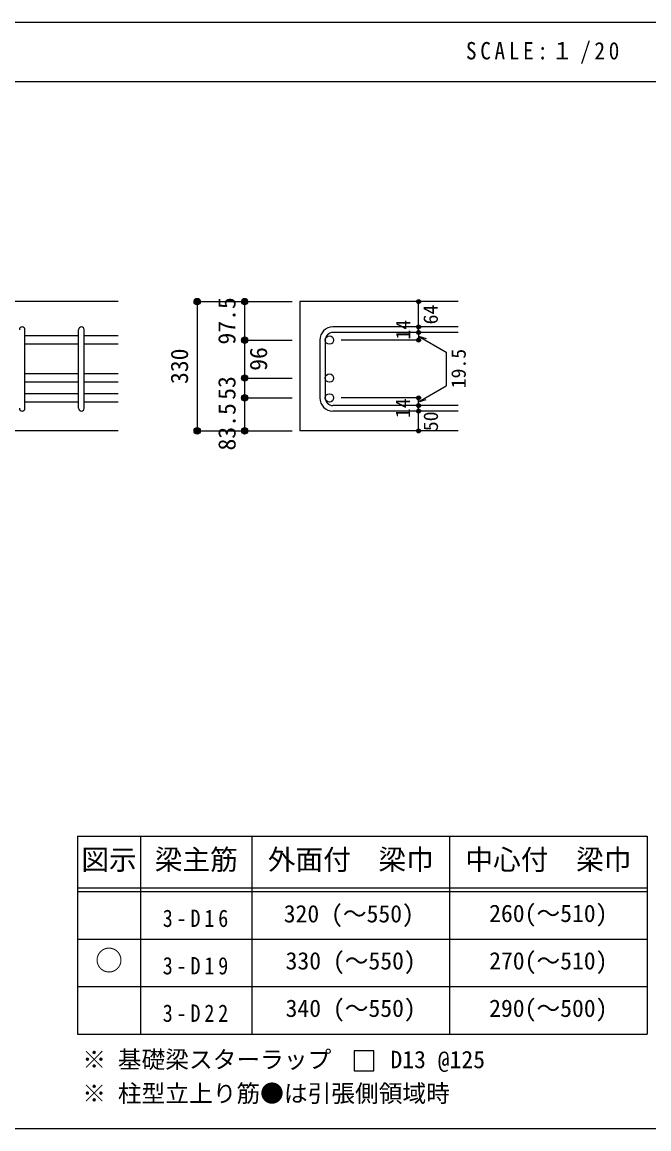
# Model space of a CAD drawing. Units: millimetres at full size, sheet at 1:20; details may follow other scales. Extents: x -3982 to 3969, y -2797 to 2801.
# Drawn here: x 825 to 2411, y 2 to 2801 of the extents above; entities that cross this region are included whole.
import ezdxf
from ezdxf.enums import TextEntityAlignment as Align

# ---------------------------------------------------------------- set-up
doc = ezdxf.new("R2010")
doc.units = ezdxf.units.MM
doc.header["$LTSCALE"] = 20
doc.header["$PDMODE"] = 32
doc.header["$PDSIZE"] = 10
for name, color, linetype in [('6-1_躯体線', 2, 'Continuous'), ('6-5_梁主筋', 7, 'Continuous'), ('6-6_S.T.P.', 7, 'Continuous'), ('6-7_文字', 7, 'Continuous'), ('6-D_寸法', 4, 'Continuous'), ('6-E_枠', 7, 'Continuous'), ('F-0_枠', 6, 'Continuous')]:
    doc.layers.add(name, color=color, linetype=linetype)
doc.styles.add('ＭＳ ゴシック', font='')
doc.styles.get('ＭＳ ゴシック').set_extended_font_data('MS Gothic')

msp = doc.modelspace()

# ---------------------------------------------------------------- linework, layer by layer
at = {"layer": '6-1_躯体線'}
for p, q in [((1068.29, 2094.12), (68.29, 2094.12)), ((1928.29, 2094.12), (1528.29, 2094.12)), ((1528.29, 2094.12), (1528.29, 1767.12)), ((1068.29, 1767.12), (668.29, 1767.12)), ((1928.29, 1767.12), (1528.29, 1767.12))]:
    msp.add_line(p, q, dxfattribs=at)
at = {"layer": '6-5_梁主筋'}
for p, q in [((968.29, 2007.05), (832.29, 2007.05)), ((1068.29, 2007.05), (982.29, 2007.05)), ((968.29, 1986.05), (832.29, 1986.05)), ((1068.29, 1986.05), (982.29, 1986.05)), ((968.29, 1911.12), (832.29, 1911.12)), ((1068.29, 1911.12), (982.29, 1911.12)), ((968.29, 1890.12), (832.29, 1890.12)), ((1068.29, 1890.12), (982.29, 1890.12)), ((968.29, 1861.12), (832.29, 1861.12)), ((1068.29, 1861.12), (982.29, 1861.12)), ((968.29, 1840.12), (832.29, 1840.12)), ((1068.29, 1840.12), (982.29, 1840.12))]:
    msp.add_line(p, q, dxfattribs=at)
at = {"layer": '6-5_梁主筋', "color": 3}
for centre in [(1602.79, 1996.55), (1602.79, 1900.62), (1602.79, 1850.62)]:
    msp.add_circle(centre, 10.5, dxfattribs=at)
at = {"layer": '6-6_S.T.P.'}
for p, q in [((832.29, 1824.12), (832.29, 2022.66)), ((968.29, 1824.12), (968.29, 2022.66)), ((982.29, 1824.12), (982.29, 2022.66)), ((1928.29, 2030.05), (1611.79, 2030.05)), ((1928.29, 2016.05), (1611.79, 2016.05)), ((1578.29, 1996.55), (1578.29, 1850.62)), ((1592.29, 1996.55), (1592.29, 1850.62)), ((1928.29, 1831.12), (1611.79, 1831.12)), ((1928.29, 1817.12), (1611.79, 1817.12))]:
    msp.add_line(p, q, dxfattribs=at)
for centre, radius, start, end in [((825.29, 2023.05), 7, 0, 180), ((975.29, 2023.05), 7, 0, 180), ((1611.79, 1996.55), 33.5, 90, 180), ((1611.79, 1996.55), 19.5, 90, 180), ((1611.79, 1850.62), 33.5, 180, 270), ((1611.79, 1850.62), 19.5, 180, 270), ((825.29, 1824.12), 7, 180, 0), ((975.29, 1824.12), 7, 180, 0)]:
    msp.add_arc(centre, radius, start, end, dxfattribs=at)
at = {"layer": '6-7_文字'}
msp.add_lwpolyline([(1665.15, 148.91), (1715.15, 148.91), (1715.15, 198.91), (1665.15, 198.91)], close=True, dxfattribs=at)
at = {"layer": '6-D_寸法'}
for p, q in [((1268.29, 2094.12), (1388.29, 2094.12)), ((1268.29, 2094.12), (1388.29, 2094.12)), ((1268.29, 2094.12), (1268.29, 1767.12)), ((1268.29, 2094.12), (1388.29, 2094.12)), ((1388.29, 2094.12), (1388.29, 1996.55)), ((1388.29, 2094.12), (1508.29, 2094.12)), ((1828.29, 2030.05), (1828.29, 2094.12)), ((1828.29, 2016.05), (1828.29, 2030.05)), ((1828.29, 2016.05), (1828.29, 1996.55)), ((1388.29, 1996.55), (1508.29, 1996.55)), ((1388.29, 1996.55), (1388.29, 1900.62)), ((1828.29, 1996.55), (1632.2, 1996.55)), ((1828.29, 2006.3), (1898.35, 1965.85)), ((1828.29, 2006.3), (1847.61, 2001.12)), ((1898.35, 1965.85), (1898.35, 1881.32)), ((1388.29, 1900.62), (1508.29, 1900.62)), ((1388.29, 1900.62), (1388.29, 1850.62)), ((1828.29, 1840.87), (1898.35, 1881.32)), ((1388.29, 1850.62), (1508.29, 1850.62)), ((1388.29, 1850.62), (1388.29, 1767.12)), ((1828.29, 1850.62), (1632.2, 1850.62)), ((1828.29, 1831.12), (1828.29, 1850.62)), ((1828.29, 1840.87), (1847.61, 1846.05)), ((1828.29, 1817.12), (1828.29, 1831.12)), ((1828.29, 1767.12), (1828.29, 1817.12)), ((1268.29, 1767.12), (1388.29, 1767.12)), ((1388.29, 1767.12), (1508.29, 1767.12))]:
    msp.add_line(p, q, dxfattribs=at)
for centre, radius in [((1268.29, 2094.12), 8), ((1268.29, 2094.12), 7.2), ((1268.29, 2094.12), 6.4), ((1268.29, 2094.12), 5.6), ((1388.29, 2094.12), 8), ((1388.29, 2094.12), 7.2), ((1388.29, 2094.12), 6.4), ((1388.29, 2094.12), 5.6), ((1268.29, 2094.12), 4.8), ((1268.29, 2094.12), 4), ((1268.29, 2094.12), 3.2), ((1268.29, 2094.12), 2.4), ((1268.29, 2094.12), 1.6), ((1268.29, 2094.12), 0.8), ((1388.29, 2094.12), 4.8), ((1388.29, 2094.12), 4), ((1388.29, 2094.12), 3.2), ((1388.29, 2094.12), 2.4), ((1388.29, 2094.12), 1.6), ((1388.29, 2094.12), 0.8), ((1828.29, 2094.12), 4), ((1828.29, 2094.12), 3.6), ((1828.29, 2094.12), 3.2), ((1828.29, 2094.12), 2.8), ((1828.29, 2094.12), 2.4), ((1828.29, 2094.12), 2), ((1828.29, 2094.12), 1.6), ((1828.29, 2094.12), 1.2), ((1828.29, 2094.12), 0.8), ((1828.29, 2094.12), 0.4), ((1828.29, 2030.05), 4), ((1828.29, 2016.05), 4), ((1828.29, 2030.05), 3.6), ((1828.29, 2016.05), 3.6), ((1828.29, 2030.05), 3.2), ((1828.29, 2016.05), 3.2), ((1828.29, 2030.05), 2.8), ((1828.29, 2016.05), 2.8), ((1828.29, 2030.05), 2.4), ((1828.29, 2016.05), 2.4), ((1828.29, 2030.05), 2), ((1828.29, 2016.05), 2), ((1828.29, 2030.05), 1.6), ((1828.29, 2016.05), 1.6), ((1828.29, 2030.05), 1.2), ((1828.29, 2016.05), 1.2), ((1828.29, 2030.05), 0.8), ((1828.29, 2016.05), 0.8), ((1828.29, 2030.05), 0.4), ((1828.29, 2016.05), 0.4), ((1388.29, 1996.55), 8), ((1388.29, 1996.55), 7.2), ((1388.29, 1996.55), 6.4), ((1388.29, 1996.55), 5.6), ((1388.29, 1996.55), 4.8), ((1388.29, 1996.55), 4), ((1388.29, 1996.55), 3.2), ((1388.29, 1996.55), 2.4), ((1388.29, 1996.55), 1.6), ((1388.29, 1996.55), 0.8), ((1828.29, 1996.55), 4), ((1828.29, 1996.55), 3.6), ((1828.29, 1996.55), 3.2), ((1828.29, 1996.55), 2.8), ((1828.29, 1996.55), 2.4), ((1828.29, 1996.55), 2), ((1828.29, 1996.55), 1.6), ((1828.29, 1996.55), 1.2), ((1828.29, 1996.55), 0.8), ((1828.29, 1996.55), 0.4), ((1388.29, 1900.62), 8), ((1388.29, 1900.62), 7.2), ((1388.29, 1900.62), 6.4), ((1388.29, 1900.62), 5.6), ((1388.29, 1900.62), 4.8), ((1388.29, 1900.62), 4), ((1388.29, 1900.62), 3.2), ((1388.29, 1900.62), 2.4), ((1388.29, 1900.62), 1.6), ((1388.29, 1900.62), 0.8), ((1388.29, 1850.62), 8), ((1388.29, 1850.62), 7.2), ((1388.29, 1850.62), 6.4), ((1388.29, 1850.62), 5.6), ((1388.29, 1850.62), 4.8), ((1388.29, 1850.62), 4), ((1388.29, 1850.62), 3.2), ((1388.29, 1850.62), 2.4), ((1388.29, 1850.62), 1.6), ((1388.29, 1850.62), 0.8), ((1828.29, 1850.62), 4), ((1828.29, 1850.62), 3.6), ((1828.29, 1850.62), 3.2), ((1828.29, 1850.62), 2.8), ((1828.29, 1850.62), 2.4), ((1828.29, 1850.62), 2), ((1828.29, 1850.62), 1.6), ((1828.29, 1850.62), 1.2), ((1828.29, 1850.62), 0.8), ((1828.29, 1850.62), 0.4), ((1828.29, 1831.12), 4), ((1828.29, 1817.12), 4), ((1828.29, 1831.12), 3.6), ((1828.29, 1817.12), 3.6), ((1828.29, 1831.12), 3.2), ((1828.29, 1817.12), 3.2), ((1828.29, 1831.12), 2.8), ((1828.29, 1817.12), 2.8), ((1828.29, 1831.12), 2.4), ((1828.29, 1817.12), 2.4), ((1828.29, 1831.12), 2), ((1828.29, 1831.12), 1.6), ((1828.29, 1831.12), 1.2), ((1828.29, 1831.12), 0.8), ((1828.29, 1831.12), 0.4), ((1828.29, 1817.12), 2), ((1828.29, 1817.12), 1.6), ((1828.29, 1817.12), 1.2), ((1828.29, 1817.12), 0.8), ((1828.29, 1817.12), 0.4), ((1268.29, 1767.12), 8), ((1268.29, 1767.12), 7.2), ((1268.29, 1767.12), 6.4), ((1268.29, 1767.12), 5.6), ((1268.29, 1767.12), 4.8), ((1268.29, 1767.12), 4), ((1268.29, 1767.12), 3.2), ((1268.29, 1767.12), 2.4), ((1268.29, 1767.12), 1.6), ((1268.29, 1767.12), 0.8), ((1388.29, 1767.12), 8), ((1388.29, 1767.12), 7.2), ((1388.29, 1767.12), 6.4), ((1388.29, 1767.12), 5.6), ((1388.29, 1767.12), 4.8), ((1388.29, 1767.12), 4), ((1388.29, 1767.12), 3.2), ((1388.29, 1767.12), 2.4), ((1388.29, 1767.12), 1.6), ((1388.29, 1767.12), 0.8), ((1828.29, 1767.12), 4), ((1828.29, 1767.12), 3.6), ((1828.29, 1767.12), 3.2), ((1828.29, 1767.12), 2.8), ((1828.29, 1767.12), 2.4), ((1828.29, 1767.12), 2), ((1828.29, 1767.12), 1.6), ((1828.29, 1767.12), 1.2), ((1828.29, 1767.12), 0.8), ((1828.29, 1767.12), 0.4)]:
    msp.add_circle(centre, radius, dxfattribs=at)
at = {"layer": '6-D_寸法', "color": 7}
for p in [(1268.29, 2094.12), (1388.29, 2094.12), (1828.29, 2094.12), (1828.29, 2030.05), (1828.29, 2016.05), (1388.29, 1996.55), (1828.29, 1996.55), (1388.29, 1900.62), (1388.29, 1850.62), (1828.29, 1850.62), (1828.29, 1850.62), (1828.29, 1831.12), (1828.29, 1817.12), (1268.29, 1767.12), (1388.29, 1767.12), (1828.29, 1767.12)]:
    msp.add_point(p, dxfattribs=at)
at = {"layer": '6-E_枠', "color": 3}
for p, q in [((965.14, 741.85), (965.14, 241.85)), ((965.14, 741.85), (2406.83, 741.85)), ((2406.83, 741.85), (2406.83, 241.85)), ((965.14, 241.85), (2406.83, 241.85))]:
    msp.add_line(p, q, dxfattribs=at)
at = {"layer": '6-E_枠'}
for p, q in [((1125.14, 741.85), (1125.14, 241.85)), ((1406.83, 741.85), (1406.83, 241.85)), ((1906.83, 741.85), (1906.83, 241.85)), ((965.14, 611.85), (2406.83, 611.85)), ((965.14, 601.85), (2406.83, 601.85)), ((965.14, 481.85), (2406.83, 481.85)), ((965.14, 361.85), (2406.83, 361.85))]:
    msp.add_line(p, q, dxfattribs=at)
at = {"layer": 'F-0_枠'}
msp.add_line((-3981.92, 2800.77), (3969.4, 2800.77), dxfattribs=at)
at = {"layer": 'F-0_枠', "color": 2}
for p, q in [((-3981.92, 2650.77), (2482.4, 2650.77)), ((2482.4, 1.97), (-3981.92, 1.97))]:
    msp.add_line(p, q, dxfattribs=at)

# ---------------------------------------------------------------- texts
at = {"layer": '6-7_文字', "color": 2, "style": 'ＭＳ ゴシック'}
for s, p in [('図示', (975.14, 641.85)), ('梁主筋', (1160.98, 641.85)), ('外面付\u3000梁巾', (1446.83, 641.85)), ('中心付\u3000梁巾', (1946.83, 641.85)), ('○', (1010.14, 386.85))]:
    msp.add_text(s, height=51.32, dxfattribs=at).set_placement(p, align=Align.BOTTOM_LEFT)
at = {"layer": '6-7_文字', "style": 'ＭＳ ゴシック'}
for s, p in [('320 (～550)', (1487.14, 510.85)), ('260(～510)', (2006.83, 511.85)), ('330 (～550)', (1491.83, 391.85)), ('270(～510)', (2006.83, 391.85)), ('340 (～550)', (1491.83, 271.85)), ('290(～500)', (2006.83, 271.85)), ('※ 基礎梁スターラップ     D13 @125', (977.51, 142.13)), ('※ 柱型立上り筋●は引張側領域時', (977.51, 56.45))]:
    msp.add_text(s, height=43.99, dxfattribs=at).set_placement(p, align=Align.BOTTOM_LEFT)
at = {"layer": '6-7_文字', "color": 2, "insert": (1948.17, 2695.77), "char_height": 43.99, "attachment_point": 7, "style": 'ＭＳ ゴシック'}
msp.add_mtext('\\T1.34;\\W0.9;SCALE:１/20', dxfattribs=at)
at = {"layer": '6-7_文字', "char_height": 43.99, "attachment_point": 7, "style": 'ＭＳ ゴシック'}
for s, insert in [('\\T1.38;\\W0.85;3-D16', (1180.98, 511.85)), ('\\T1.38;\\W0.85;3-D19', (1180.98, 391.85)), ('\\T1.38;\\W0.85;3-D22', (1180.98, 271.85))]:
    msp.add_mtext(s, dxfattribs=dict(at, insert=insert))
at = {"layer": '6-D_寸法', "style": 'ＭＳ ゴシック'}
for s, height, p in [('97.5', 43.99, (1378.29, 1985.34)), ('64', 36.66, (1888, 2036.43)), ('14', 36.66, (1818.29, 1998.12)), ('330', 43.99, (1258.29, 1885.62)), ('96', 43.99, (1458.29, 1919)), ('19.5', 36.66, (1958.61, 1874.82)), ('53', 43.99, (1378.29, 1845.62)), ('14', 36.66, (1817.63, 1799.45)), ('83.5', 43.99, (1378.55, 1717.45)), ('50', 36.66, (1888.36, 1766.33))]:
    msp.add_text(s, height=height, rotation=90, dxfattribs=at).set_placement(p, align=Align.BOTTOM_LEFT)

doc.saveas('drawing.dxf')
